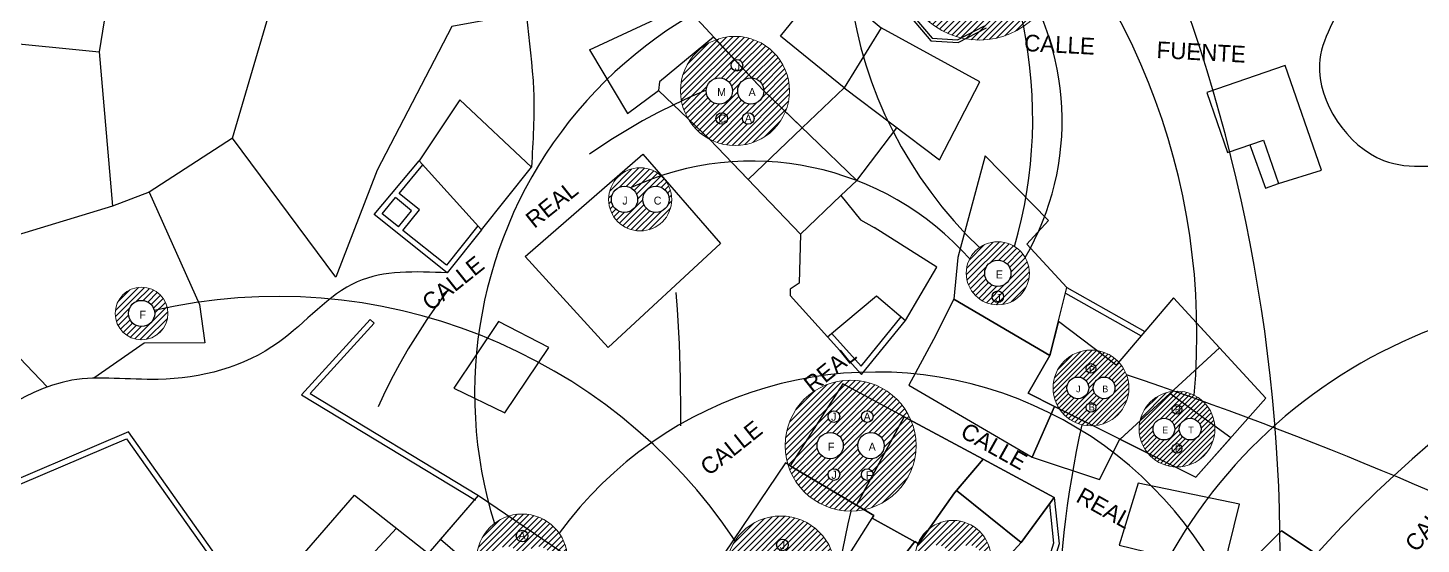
# Model space of a CAD drawing. Header units: metres. Extents: x 6005 to 6594, y -850 to -302.
# Drawn here: x 6209.6 to 6335, y -583.8 to -537.3 of the extents above; entities that cross this region are included whole.
import ezdxf

# ---------------------------------------------------------------- set-up
doc = ezdxf.new("R2010")
doc.units = ezdxf.units.M
doc.linetypes.add('ACAD_ISO03W100', pattern=[30, 12, -18])
for name, color, linetype in [('_Caminos', 2, 'Continuous'), ('_Proyeccion1', 3, 'Continuous'), ('_Tierras', 51, 'Continuous'), ('S_Cabezas familia', 3, 'Continuous'), ('S_Circulo grande', 191, 'Continuous'), ('S_ContornoViv', 2, 'Continuous'), ('S_Iniciales', 3, 'Continuous'), ('S_Lineas hermanos', 72, 'ACAD_ISO03W100'), ('S_Lineas hijos', 71, 'Continuous'), ('S_Sombreado', 191, 'Continuous'), ('S_Textos', 2, 'Continuous')]:
    doc.layers.add(name, color=color, linetype=linetype)

msp = doc.modelspace()

# ---------------------------------------------------------------- hatches: boundary and pattern name
at = {"layer": 'S_Sombreado', "lineweight": 0}
h = msp.add_hatch(dxfattribs=at)
h.set_pattern_fill('ANSI31', color=256, scale=0.12)
h.set_pattern_definition([(45, (-1507.5622, -459.7158), (-0.269407684, 0.269407684), [])])
h.paths.add_polyline_path([(6288.16, -531.35, 1), (6302.29, -531.35, 1)])
h.paths.add_polyline_path([(6298.53, -531.35, -1), (6296.18, -531.35, -1)], flags=16)
h.paths.add_polyline_path([(6294.27, -531.35, -1), (6291.92, -531.35, -1)], flags=16)
h.paths.add_polyline_path([(6297.57, -534.31, -1), (6296.52, -534.31, -1)], flags=16)
h.paths.add_polyline_path([(6296.54, -535.09), (6297.57, -535.09), (6297.57, -533.61), (6296.54, -533.61)], flags=24)
h.paths.add_polyline_path([(6297.67, -529), (6298.7, -529), (6298.7, -527.51), (6297.67, -527.51)], flags=24)
h.paths.add_polyline_path([(6296.98, -532.21), (6298.02, -532.21), (6298.02, -530.72), (6296.98, -530.72)], flags=8)
h.paths.add_polyline_path([(6292.9, -535.09), (6293.87, -535.09), (6293.87, -533.61), (6292.9, -533.61)], flags=24)
h.paths.add_polyline_path([(6294.68, -529.01), (6295.71, -529.01), (6295.71, -527.52), (6294.68, -527.52)], flags=24)
h.paths.add_polyline_path([(6291.72, -529.01), (6292.81, -529.01), (6292.81, -527.52), (6291.72, -527.52)], flags=24)
h.paths.add_polyline_path([(6292.82, -532.21), (6293.46, -532.21), (6293.46, -530.72), (6292.82, -530.72)], flags=8)
h = msp.add_hatch(dxfattribs=at)
h.set_pattern_fill('ANSI31', color=256, scale=0.12)
h.set_pattern_definition([(45, (-1529.53595, -509.56713), (-0.269407684, 0.269407684), [])])
h.paths.add_polyline_path([(6268.35, -542.99, 1), (6278.16, -542.99, 1)])
h.paths.add_polyline_path([(6273.01, -542.99, -1), (6270.66, -542.99, -1)], flags=16)
h.paths.add_polyline_path([(6272.89, -540.68, -1), (6273.94, -540.68, -1)], flags=16)
h.paths.add_polyline_path([(6275.84, -542.99, -1), (6273.49, -542.99, -1)], flags=16)
h.paths.add_polyline_path([(6274.96, -545.47, -1), (6273.92, -545.47, -1)], flags=16)
h.paths.add_polyline_path([(6273.95, -546.21), (6274.98, -546.21), (6274.98, -544.72), (6273.95, -544.72)], flags=24)
h.paths.add_polyline_path([(6273.02, -541.54), (6273.88, -541.54), (6273.88, -540.05), (6273.02, -540.05)], flags=24)
h.paths.add_polyline_path([(6271.53, -546.25), (6272.61, -546.25), (6272.61, -544.76), (6271.53, -544.76)], flags=24)
h.paths.add_polyline_path([(6274.29, -543.85), (6275.33, -543.85), (6275.33, -542.37), (6274.29, -542.37)], flags=8)
h.paths.add_polyline_path([(6271.39, -543.85), (6272.59, -543.85), (6272.59, -542.37), (6271.39, -542.37)], flags=8)
h = msp.add_hatch(dxfattribs=at)
h.set_pattern_fill('ANSI31', color=256, scale=0.12)
h.set_pattern_definition([(45, (-1538.06524, -572.0928), (-0.269407684, 0.269407684), [])])
h.paths.add_polyline_path([(6267.56, -552.75, 1), (6261.88, -552.75, 1)])
h.paths.add_polyline_path([(6264.96, -552.75, -1), (6267.31, -552.75, -1)], flags=16)
h.paths.add_polyline_path([(6262.13, -552.75, -1), (6264.48, -552.75, -1)], flags=16)
h.paths.add_polyline_path([(6265.71, -553.62), (6266.8, -553.62), (6266.8, -552.14), (6265.71, -552.14)], flags=8)
h.paths.add_polyline_path([(6262.91, -553.61), (6263.77, -553.61), (6263.77, -552.13), (6262.91, -552.13)], flags=8)
h = msp.add_hatch(dxfattribs=at)
h.set_pattern_fill('ANSI31', color=256, scale=0.12)
h.set_pattern_definition([(45, (-1523.42613, -578.74847), (-0.269407684, 0.269407684), [])])
h.paths.add_polyline_path([(6294.05, -559.4, 1), (6299.73, -559.4, 1)])
h.paths.add_polyline_path([(6298.07, -559.4, -1), (6295.72, -559.4, -1)], flags=16)
h.paths.add_polyline_path([(6296.47, -562.37), (6297.33, -562.37), (6297.33, -560.89), (6296.47, -560.89)], flags=9)
h.paths.add_polyline_path([(6296.44, -560.26), (6297.47, -560.26), (6297.47, -558.78), (6296.44, -558.78)], flags=8)
h = msp.add_hatch(dxfattribs=at)
h.set_pattern_fill('ANSI31', color=256, scale=0.12)
h.set_pattern_definition([(45, (-1582.91896, -595.0772), (-0.269407684, 0.269407684), [])])
h.paths.add_polyline_path([(6222.23, -563.02, 1), (6217.5, -563.02, 1)])
h.paths.add_polyline_path([(6218.69, -563.02, -1), (6221.04, -563.02, -1)], flags=16)
h.paths.add_polyline_path([(6219.41, -563.88), (6220.39, -563.88), (6220.39, -562.4), (6219.41, -562.4)], flags=8)
h = msp.add_hatch(dxfattribs=at)
h.set_pattern_fill('ANSI31', color=256, scale=0.1)
h.set_pattern_definition([(45, (-197.05596, -558.50124), (-0.224506403, 0.224506403), [])])
h.paths.add_polyline_path([(6301.86, -569.72, 1), (6308.67, -569.72, 1)])
h.paths.add_polyline_path([(6305.07, -569.72, -1), (6303.11, -569.72, -1)], flags=16)
h.paths.add_polyline_path([(6307.43, -569.72, -1), (6305.47, -569.72, -1)], flags=16)
h.paths.add_polyline_path([(6305.7, -571.48, -1), (6304.83, -571.48, -1)], flags=16)
h.paths.add_polyline_path([(6304.88, -568.68), (6305.74, -568.68), (6305.74, -567.45), (6304.88, -567.45)], flags=24)
h.paths.add_polyline_path([(6304.86, -572.07), (6305.71, -572.07), (6305.71, -570.84), (6304.86, -570.84)], flags=24)
h.paths.add_polyline_path([(6306.07, -570.44), (6306.93, -570.44), (6306.93, -569.2), (6306.07, -569.2)], flags=8)
h.paths.add_polyline_path([(6303.76, -570.44), (6304.47, -570.44), (6304.47, -569.2), (6303.76, -569.2)], flags=8)
h = msp.add_hatch(dxfattribs=at)
h.set_pattern_fill('ANSI31', color=256, scale=0.12)
h.set_pattern_definition([(45, (-1519.14267, -522.78213), (-0.269407684, 0.269407684), [])])
h.paths.add_polyline_path([(6277.76, -574.91, 1), (6289.53, -574.91, 1)])
h.paths.add_polyline_path([(6285.67, -572.3, -1), (6284.62, -572.3, -1)], flags=16)
h.paths.add_polyline_path([(6282.67, -572.3, -1), (6281.62, -572.3, -1)], flags=16)
h.paths.add_polyline_path([(6286.66, -574.91, -1), (6284.31, -574.91, -1)], flags=16)
h.paths.add_polyline_path([(6282.98, -574.91, -1), (6280.63, -574.91, -1)], flags=16)
h.paths.add_polyline_path([(6285.67, -577.52, -1), (6284.62, -577.52, -1)], flags=16)
h.paths.add_polyline_path([(6282.67, -577.52, -1), (6281.62, -577.52, -1)], flags=16)
h = msp.add_hatch(dxfattribs=at)
h.set_pattern_fill('ANSI31', color=256, scale=0.1)
h.set_pattern_definition([(45, (-189.3167, -562.1949), (-0.224506403, 0.224506403), [])])
h.paths.add_polyline_path([(6309.6, -573.42, 1), (6316.41, -573.42, 1)])
h.paths.add_polyline_path([(6312.81, -573.42, -1), (6310.85, -573.42, -1)], flags=16)
h.paths.add_polyline_path([(6315.17, -573.42, -1), (6313.21, -573.42, -1)], flags=16)
h.paths.add_polyline_path([(6312.6, -572.28), (6313.45, -572.28), (6313.45, -571.05), (6312.6, -571.05)], flags=24)
h.paths.add_polyline_path([(6312.61, -575.82), (6313.47, -575.82), (6313.47, -574.59), (6312.61, -574.59)], flags=24)
h.paths.add_polyline_path([(6313.85, -574.13), (6314.67, -574.13), (6314.67, -572.9), (6313.85, -572.9)], flags=8)
h.paths.add_polyline_path([(6311.45, -574.13), (6312.31, -574.13), (6312.31, -572.9), (6311.45, -572.9)], flags=8)
h = msp.add_hatch(dxfattribs=at)
h.set_pattern_fill('ANSI31', color=256, scale=0.12)
h.set_pattern_definition([(45, (-1548.68873, -571.69215), (-0.269407684, 0.269407684), [])])
h.paths.add_polyline_path([(6250.01, -585.16, 1), (6258.19, -585.16, 1)])
h.paths.add_polyline_path([(6253.86, -585.16, -1), (6251.51, -585.16, -1)], flags=16)
h.paths.add_polyline_path([(6256.69, -585.16, -1), (6254.34, -585.16, -1)], flags=16)
h.paths.add_polyline_path([(6253.6, -583.75), (6254.63, -583.75), (6254.63, -582.27), (6253.6, -582.27)], flags=24)
h.paths.add_polyline_path([(6253.67, -588.01), (6254.58, -588.01), (6254.58, -586.53), (6253.67, -586.53)], flags=24)
h.paths.add_polyline_path([(6255.06, -586.02), (6256.15, -586.02), (6256.15, -584.53), (6255.06, -584.53)], flags=8)
h.paths.add_polyline_path([(6252.23, -586.02), (6253.26, -586.02), (6253.26, -584.53), (6252.23, -584.53)], flags=8)
h = msp.add_hatch(dxfattribs=at)
h.set_pattern_fill('ANSI31', color=256, scale=0.12)
h.set_pattern_definition([(45, (-1525.42933, -552.73803), (-0.269407684, 0.269407684), [])])
h.paths.add_polyline_path([(6272.45, -586.16, 1), (6282.26, -586.16, 1)])
h.paths.add_polyline_path([(6277.12, -586.16, -1), (6274.77, -586.16, -1)], flags=16)
h.paths.add_polyline_path([(6279.95, -586.16, -1), (6277.6, -586.16, -1)], flags=16)
h.paths.add_polyline_path([(6276.69, -588.64, -1), (6275.65, -588.64, -1)], flags=0)
h.paths.add_polyline_path([(6278.01, -589.4), (6279.09, -589.4), (6279.09, -587.92), (6278.01, -587.92)], flags=24)
h.paths.add_polyline_path([(6277.07, -584.63), (6277.94, -584.63), (6277.94, -583.14), (6277.07, -583.14)], flags=24)
h.paths.add_polyline_path([(6275.52, -589.4), (6276.72, -589.4), (6276.72, -587.92), (6275.52, -587.92)], flags=24)
h.paths.add_polyline_path([(6278.32, -587.03), (6279.41, -587.03), (6279.41, -585.54), (6278.32, -585.54)], flags=8)
h.paths.add_polyline_path([(6275.5, -587.03), (6276.53, -587.03), (6276.53, -585.54), (6275.5, -585.54)], flags=8)
h = msp.add_hatch(dxfattribs=at)
h.set_pattern_fill('ANSI31', color=256, scale=0.12)
h.set_pattern_definition([(45, (-1509.9391, -589.0434), (-0.269407684, 0.269407684), [])])
h.paths.add_polyline_path([(6289.44, -585.05, 1), (6296.26, -585.05, 1)])
h.paths.add_polyline_path([(6292.61, -585.05, -1), (6290.26, -585.05, -1)], flags=16)
h.paths.add_polyline_path([(6295.44, -585.05, -1), (6293.09, -585.05, -1)], flags=16)
h.paths.add_polyline_path([(6293.37, -587.16, -1), (6292.33, -587.16, -1)], flags=0)
h.paths.add_polyline_path([(6292.26, -587.95), (6293.46, -587.95), (6293.46, -586.47), (6292.26, -586.47)], flags=24)
h.paths.add_polyline_path([(6293.89, -585.91), (6294.92, -585.91), (6294.92, -584.43), (6293.89, -584.43)], flags=8)
h.paths.add_polyline_path([(6290.99, -585.91), (6292.18, -585.91), (6292.18, -584.43), (6290.99, -584.43)], flags=8)

# ---------------------------------------------------------------- linework, layer by layer
at = {"layer": '_Caminos', "color": 2}
for points, knots in [([(6286.78, -324.01), (6288.68, -332.07), (6290.58, -340.12), (6292.49, -348.18), (6294.14, -355.18), (6297.51, -369.44), (6294.88, -394.75), (6277.76, -413.07), (6266.44, -431.54), (6256.19, -446.37), (6239.62, -453.13), (6220.6, -455.62), (6203.15, -459.58), (6187.23, -463.57), (6179.38, -476.23), (6165.66, -474.88), (6150.91, -478.06), (6141.77, -491.32), (6134.7, -506.72), (6120.48, -513.39), (6107.61, -520.01), (6093.21, -527.28), (6088.22, -545.04), (6082.39, -561.12), (6086.91, -573.31), (6082.74, -582.75), (6064.85, -577.83), (6052.59, -580), (6044.43, -581.45), (6035.25, -583.07), (6026.06, -584.7), (6016.88, -586.32)], [-24.839508, -24.839508, -24.839508, -24.839508, 0, 0, 0, 21.588922, 43.948709, 72.761188, 93.944318, 109.793974, 125.298735, 145.661672, 167.41147, 179.462701, 193.447242, 206.615734, 217.366774, 237.643811, 251.249263, 267.361773, 282.151057, 295.985243, 313.050862, 334.654341, 345.808095, 349.659961, 362.887706, 389.188305, 389.188305, 389.188305, 418.79511, 418.79511, 418.79511, 418.79511]), ([(6247.37, -559.36), (6244.51, -559.24), (6238.5, -559), (6232.11, -567.08), (6222.59, -569.56), (6210.95, -567.89), (6201.13, -577.12), (6188.74, -581.86), (6177.13, -581.78), (6167.92, -579.27), (6153.53, -585.77), (6132.07, -583.4), (6112.33, -580.88), (6091.12, -585.52), (6090.69, -570.95), (6089.56, -557.86), (6093.98, -541.58), (6103.27, -528.02), (6118, -519.19), (6134.92, -511.7), (6148.05, -498.53), (6152.06, -480.44), (6168.75, -477.18), (6183.45, -478.48), (6189.97, -467.02), (6205.01, -464.49), (6220.43, -463.08), (6236.19, -464.4), (6251.5, -466.28), (6258.17, -481.93), (6250.42, -495), (6255.32, -506.53), (6257.79, -518.43), (6252.82, -529.67), (6255.5, -540.8), (6255.08, -547.52), (6254.94, -549.84)], [0, 0, 0, 0, 8.130917, 17.070378, 28.403457, 36.167094, 51.06663, 65.339898, 75.353208, 85.666258, 92.650496, 121.441964, 145.596076, 161.021712, 167.987602, 183.346558, 202.840818, 216.311655, 231.773331, 253.449587, 271.808812, 285.669457, 304.192254, 316.121683, 326.802544, 338.788336, 359.41871, 373.764128, 386.788851, 402.810887, 414.622566, 429.217312, 437.618111, 450.648287, 463.879272, 470.845118, 470.845118, 470.845118, 470.845118]), ([(6341.36, -523.27), (6338.18, -523.42), (6331.31, -523.74), (6329.41, -533.49), (6323.81, -541.22), (6330.26, -550.88), (6339.45, -549.1), (6346.57, -549.91), (6355.3, -549.47), (6355.73, -542.27), (6355.55, -538.64), (6355.44, -536.34)], [0, 0, 0, 0, 8.573013, 18.523622, 25.598968, 36.02176, 43.562361, 51.451091, 59.551618, 63.656968, 70.778976, 70.778976, 70.778976, 70.778976])]:
    msp.add_open_spline(points, degree=3, knots=knots, dxfattribs=at)
at = {"layer": '_Proyeccion1', "color": 2}
for points in [[(6283.9, -530.25), (6290.87, -538.47), (6293.32, -538.63), (6295.88, -537.31)], [(6287.01, -533.53), (6290.99, -538.23), (6293.27, -538.38), (6295.68, -537.13)], [(6319.55, -547.85), (6320.97, -551.73), (6322.14, -551.33)], [(6250.44, -555.49), (6247.37, -559.36), (6240.78, -554.12), (6244.84, -549.28)], [(6243.04, -552.21), (6245.18, -549.65)], [(6242.98, -555.23), (6241.5, -554.05), (6242.72, -552.59)], [(6242.98, -555.23), (6244.16, -553.77), (6242.72, -552.59)], [(6243.37, -555.54), (6244.87, -553.69), (6243.04, -552.21)], [(6250.11, -555.12), (6247.29, -558.66), (6243.37, -555.54)], [(6302.98, -561.18), (6309.79, -565.03)], [(6303.1, -560.68), (6310.12, -564.64)], [(6240.42, -563.55), (6234.26, -570.34), (6249.91, -579.82)], [(6240.79, -563.89), (6235.04, -570.22), (6250.17, -579.39)], [(6240.79, -563.89), (6240.42, -563.55)], [(6281.57, -565.12), (6284.62, -568.51), (6288.58, -563.65)], [(6281.94, -564.78), (6284.6, -567.75), (6288.19, -563.33)], [(6205.06, -580.03), (6218.51, -574.3), (6226.33, -585.34), (6226.74, -585.05), (6218.69, -573.68), (6204.9, -579.56)], [(6301.53, -580.17), (6301.89, -583.69), (6299.99, -589.92)], [(6301.97, -579.57), (6302.4, -583.74), (6300.4, -590.29)]]:
    msp.add_lwpolyline(points, dxfattribs=at)
at = {"layer": '_Tierras', "color": 2}
for points in [[(6211.38, -569.63), (6200.79, -558.56), (6198.29, -544.22), (6197.01, -533.1), (6197.13, -532.05), (6198.93, -521.34), (6204.92, -503.59), (6208.85, -495.49), (6208.35, -484.5), (6208.15, -479.51), (6208.55, -464.3)], [(6255.74, -481.25), (6248.36, -481.35), (6241.01, -483.87), (6234.6, -490.09), (6228.37, -498.1), (6218.1, -526.77), (6216.07, -539.48), (6217.26, -553.37)], [(6228.06, -547.23), (6232.94, -530.58), (6235.79, -518.52), (6236.98, -513.48), (6238.57, -509.88), (6243.22, -506.23), (6250.04, -505.97), (6254.59, -505.53)], [(6254.45, -535.97), (6254.21, -536.02), (6247.78, -537.19), (6241.06, -550.11), (6237.35, -559.76), (6228.06, -547.23), (6220.56, -552.1), (6225.08, -562.2), (6225.56, -565.66), (6220.1, -565.7), (6215.58, -568.85)], [(6198.26, -544.03), (6206.71, -538.53), (6216.07, -539.48)], [(6220.56, -552.1), (6217.26, -553.37), (6200.76, -558.38)]]:
    msp.add_lwpolyline(points, dxfattribs=at)
at = {"layer": 'S_Cabezas familia'}
for centre, radius in [((6273.42, -540.68), 0.523), ((6271.84, -542.99), 1.18), ((6274.67, -542.99), 1.18), ((6272.06, -545.47), 0.523), ((6274.44, -545.47), 0.523), ((6263.31, -552.75), 1.18), ((6266.14, -552.75), 1.18), ((6296.89, -559.4), 1.18), ((6296.89, -561.51), 0.523), ((6219.87, -563.02), 1.18), ((6305.27, -567.97), 0.436), ((6304.09, -569.72), 0.98), ((6306.45, -569.72), 0.98), ((6305.27, -571.48), 0.436), ((6313.01, -571.66), 0.436), ((6282.15, -572.3), 0.523), ((6285.14, -572.3), 0.523), ((6311.83, -573.42), 0.98), ((6314.19, -573.42), 0.98), ((6281.81, -574.91), 1.18), ((6285.48, -574.91), 1.18), ((6313.01, -575.17), 0.436), ((6282.15, -577.52), 0.523), ((6285.14, -577.52), 0.523), ((6254.1, -583.05), 0.523), ((6277.52, -583.85), 0.523)]:
    msp.add_circle(centre, radius, dxfattribs=at)
at = {"layer": 'S_Circulo grande', "lineweight": 20}
for centre, radius in [((6295.23, -531.35), 7.06), ((6273.25, -542.99), 4.91), ((6264.72, -552.75), 2.84), ((6296.89, -559.4), 2.84), ((6219.87, -563.02), 2.37), ((6305.27, -569.72), 3.41), ((6283.65, -574.91), 5.89), ((6313.01, -573.42), 3.41), ((6254.1, -585.16), 4.09), ((6277.36, -586.16), 4.91), ((6292.85, -585.05), 3.41)]:
    msp.add_circle(centre, radius, dxfattribs=at)
at = {"layer": 'S_ContornoViv'}
for points in [[(6283.07, -542.72), (6277.33, -538.05), (6281.37, -533.09), (6286.41, -537.32)], [(6260.16, -539.29), (6267.79, -535.76), (6269.03, -535.66), (6275.74, -542.9), (6284.2, -551.05), (6282.77, -552.39), (6284.55, -554.6), (6285.76, -555.27)], [(6283.07, -542.72), (6291.63, -549.2), (6295.28, -542.18), (6286.41, -537.32), (6283.07, -542.72)], [(6271.33, -538.15), (6266.45, -542.17), (6266.38, -542.96)], [(6260.16, -539.29), (6263.59, -545.02), (6266.38, -542.96), (6270.98, -547.35), (6279.14, -555.88), (6279.02, -560.29), (6278.22, -560.82), (6278.22, -561.39), (6281.57, -565.12), (6285.98, -561.42), (6288.58, -563.65), (6291.41, -558.85), (6285.76, -555.27), (6285.76, -555.27)], [(6322.14, -551.33), (6326, -550.12), (6322.75, -540.69), (6315.68, -543.14), (6317.55, -548.54), (6320.79, -547.42), (6322.14, -551.33)], [(6248.49, -543.78), (6244.84, -549.28), (6250.44, -555.49), (6254.94, -549.84), (6248.49, -543.78)], [(6279.28, -546.32), (6283.07, -542.72)], [(6279.28, -546.32), (6274.43, -550.96)], [(6284.2, -551.05), (6287.8, -546.3)], [(6261.84, -566.08), (6254.37, -557.88), (6264.96, -548.69), (6271.94, -556.73), (6261.84, -566.08)], [(6301.58, -566.79), (6301.58, -566.79), (6303.1, -560.68), (6299.5, -556.79), (6301.45, -554.65), (6295.76, -548.83), (6293.28, -557.97), (6292.92, -561.74), (6301.58, -566.79), (6301.58, -566.79)], [(6279.14, -555.88), (6282.77, -552.39)], [(6288.89, -569.47), (6299.99, -575.96), (6306.05, -577.96), (6307.88, -574.34), (6301.99, -571.38), (6299.61, -570.19), (6301.58, -566.79), (6292.92, -561.74), (6291.11, -565.37), (6288.89, -569.47), (6288.89, -569.47)], [(6307.88, -574.34), (6314.7, -577.76), (6321.01, -570.63), (6312.69, -561.62), (6307.55, -567.66), (6302.34, -563.73)], [(6247.96, -569.75), (6252.56, -571.95), (6256.49, -566.07), (6251.99, -563.73), (6247.96, -569.75)], [(6307.87, -574.36), (6316.83, -566.1)], [(6270.76, -587.44), (6278.25, -593.35), (6283.46, -588.48), (6281.78, -587.47), (6285.73, -581.21), (6284.18, -580.26), (6288.47, -572.33), (6282.96, -569.35), (6278.2, -576.72), (6277.79, -576.45), (6270.75, -586.9), (6270.76, -587.44)], [(6301.99, -571.38), (6299.99, -575.96)], [(6317.86, -574.2), (6312.35, -570.23)], [(6288.47, -572.33), (6295.57, -576.13), (6292.99, -579.16), (6289.77, -583.74), (6285.59, -581.44)], [(6295.57, -576.13), (6301.97, -579.57), (6299, -583.62)], [(6284.18, -580.26), (6278.2, -576.72)], [(6293.17, -578.95), (6299, -583.62), (6292.77, -590.44), (6287.26, -586.34), (6289.43, -583.55)], [(6309.52, -578.28), (6307.81, -583.87), (6317.16, -586.16), (6318.63, -580.17), (6309.52, -578.28)], [(6237.52, -588.05), (6236.18, -589.51), (6232.79, -586.58), (6239.01, -579.38), (6245.68, -584.61), (6250.17, -579.39), (6250.18, -579.39)], [(6256.75, -591.98), (6246.75, -583.36), (6250.18, -579.39), (6262.5, -587.76), (6258.55, -592.69), (6256.75, -591.98)], [(6237.52, -588.05), (6242.8, -582.35)], [(6313.58, -591.39), (6322.41, -582.59), (6329.81, -587.51), (6329.81, -587.51)]]:
    msp.add_lwpolyline(points, dxfattribs=at)
for points in [[(6279.28, -546.32), (6275.74, -542.9), (6271.33, -538.15), (6266.45, -542.17), (6266.38, -542.96), (6270.98, -547.35), (6274.43, -550.96), (6279.28, -546.32)], [(6303.1, -560.68), (6299.5, -556.79), (6301.45, -554.65), (6295.76, -548.83), (6293.28, -557.97), (6292.92, -561.74), (6301.58, -566.79), (6303.1, -560.68)], [(6301.99, -571.38), (6299.61, -570.19), (6301.58, -566.79), (6292.92, -561.74), (6291.11, -565.37), (6288.89, -569.47), (6299.99, -575.96), (6301.99, -571.38)], [(6316.83, -566.1), (6312.69, -561.62), (6307.55, -567.66), (6302.34, -563.73), (6301.58, -566.79), (6299.61, -570.19), (6301.99, -571.38), (6307.89, -574.34), (6316.83, -566.1)], [(6288.47, -572.33), (6282.96, -569.35), (6278.2, -576.72), (6284.18, -580.26), (6288.47, -572.33)], [(6312.35, -570.23), (6307.89, -574.34), (6314.7, -577.76), (6317.86, -574.2), (6312.35, -570.23)], [(6292.99, -579.16), (6295.57, -576.13), (6288.47, -572.33), (6284.18, -580.26), (6285.73, -581.21), (6285.59, -581.44), (6289.77, -583.74), (6292.99, -579.16)], [(6281.78, -587.47), (6285.73, -581.21), (6284.18, -580.26), (6278.2, -576.72), (6277.79, -576.45), (6270.75, -586.9), (6270.76, -587.44), (6278.25, -593.35), (6283.46, -588.48), (6281.78, -587.47)], [(6301.97, -579.57), (6295.57, -576.13), (6293.17, -578.95), (6299, -583.62), (6301.97, -579.57)], [(6299, -583.62), (6293.17, -578.95), (6292.99, -579.16), (6289.77, -583.74), (6289.43, -583.55), (6287.26, -586.34), (6292.77, -590.44), (6299, -583.62)], [(6329.81, -587.51), (6322.41, -582.59), (6313.58, -591.39), (6318.16, -594.07), (6323.15, -597.75), (6329.81, -587.51)]]:
    msp.add_lwpolyline(points, close=True, dxfattribs=at)
at = {"layer": 'S_Lineas hermanos'}
for centre, radius, start, end in [((6292.37, -594.95), 56.38, 112.6423, 215.0103), ((6128.64, -571.84), 139.74, 347.1734, 7.6057)]:
    msp.add_arc(centre, radius, start, end, dxfattribs=at)
at = {"layer": 'S_Lineas hijos'}
for centre, radius, start, end in [((6321.99, -529.06), 38.74, 72.8013, 226.3453), ((6258.27, -545.43), 41.76, 343.9206, 38.7055), ((6253.86, -564.85), 60.94, 354.7931, 48.8027), ((6173.21, -584.98), 149.08, 359.3604, 24.0364), ((6289.27, -570.2), 39.44, 85.9896, 197.2835), ((6278.22, -545.65), 24.46, 329.7274, 35.7322), ((6408.84, -660.17), 112.43, 69.0062, 139.5049), ((6274.79, -575.47), 26.16, 41.5714, 114.7169), ((6352.58, -607.47), 46.13, 349.9747, 158.1345), ((6232.09, -611.03), 49.54, 33.7973, 102.9214), ((6285.9, -603.45), 35.16, 353.1477, 144.038), ((6193.32, -909.98), 360.33, 54.779, 71.3648), ((6389.38, -592.18), 87.06, 167.2945, 193.1672), ((6486.12, -625.2), 207.27, 167.631, 188.5736)]:
    msp.add_arc(centre, radius, start, end, dxfattribs=at)

# ---------------------------------------------------------------- texts
at = {"layer": 'S_Iniciales', "attachment_point": 1}
for s, width, gutter_width, insert, char_height in [('J', 0.446, 30, (6273.22, -540.43), 0.72), ('M', 0.446, 30, (6271.64, -542.74), 0.72), ('A', 0.446, 30, (6274.47, -542.74), 0.72), ('C', 0.446, 30, (6271.76, -545.12), 0.72), ('A', 0.446, 30, (6274.13, -545.1), 0.72), ('J', 0.48, 30, (6263.11, -552.5), 0.72), ('C', 0.446, 30, (6265.94, -552.5), 0.72), ('E', 0.446, 30, (6296.7, -559.15), 0.72), ('J', 0.446, 30, (6296.67, -561.26), 0.72), ('F', 0.446, 30, (6219.68, -562.77), 0.72), ('P', 0.3717, 25, (6305.1, -567.76), 0.6), ('J', 0.3717, 25, (6303.93, -569.51), 0.6), ('B', 0.3717, 25, (6306.29, -569.51), 0.6), ('B', 0.3717, 25, (6305.07, -571.15), 0.6), ('B', 0.3717, 25, (6312.81, -571.35), 0.6), ('J', 0.446, 30, (6281.89, -571.95), 0.72), ('A', 0.446, 30, (6284.82, -571.94), 0.72), ('E', 0.3717, 25, (6311.67, -573.21), 0.6), ('T', 0.3717, 25, (6314.02, -573.21), 0.6), ('F', 0.446, 30, (6281.61, -574.66), 0.72), ('A', 0.446, 30, (6285.27, -574.66), 0.72), ('P', 0.3717, 25, (6312.83, -574.89), 0.6), ('J', 0.446, 30, (6281.92, -577.18), 0.72), ('F', 0.446, 30, (6285, -577.22), 0.72), ('A', 0.446, 30, (6253.78, -582.64), 0.72), ('J', 0.446, 30, (6277.28, -583.52), 0.72)]:
    msp.add_mtext_dynamic_manual_height_columns(s, width=width, gutter_width=gutter_width, heights=[0], dxfattribs=dict(at, insert=insert, char_height=char_height))
at = {"layer": 'S_Textos', "char_height": 1.5, "attachment_point": 1}
for s, insert, rotation in [('\\pxt3,21;{\\fAller Light|b0|i0|c0|p2;CALLE          FUENTE}', (6299.31, -537.9), 356.9781), ('\\pxt3;{\\fAller Light|b0|i0|c0|p2;CALLE          REAL}', (6244.94, -561.69), 38.6118), ('\\pxt3;{\\fAller Light|b0|i0|c0|p2;CALLE          REAL}', (6269.96, -576.52), 38.6118), ('\\pxt3;{\\fAller Light|b0|i0|c0|p2;CALLE          IGLESIA}', (6333.39, -583.65), 51.3709), ('\\pxt3;{\\fAller Light|b0|i0|c0|p2;CALLE          REAL}', (6294.15, -572.76), 330.7152)]:
    msp.add_mtext_dynamic_manual_height_columns(s, width=32.7767, gutter_width=12.5, heights=[0], dxfattribs=dict(at, insert=insert, rotation=rotation))

doc.saveas('drawing.dxf')
